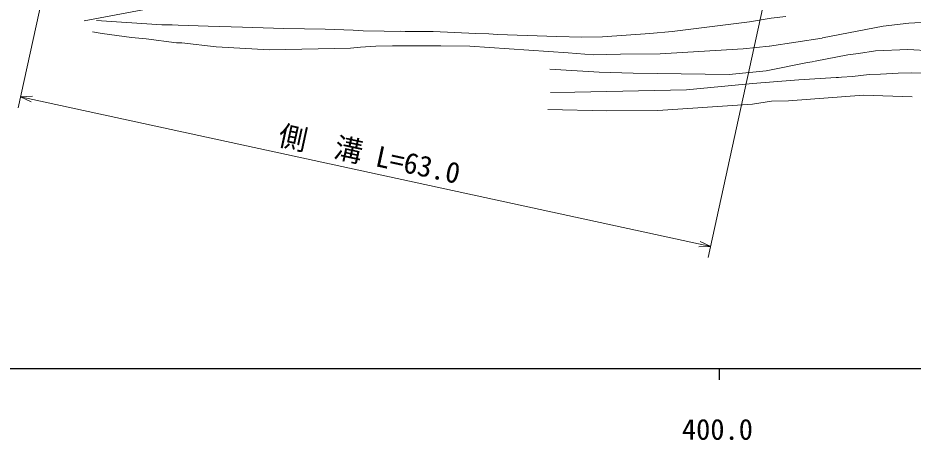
# Model space of a CAD drawing. Units: millimetres, scale not verified. Extents: x 40000 to 680000, y 20000 to 380000.
# Drawn here: x 406420 to 485025, y 198715 to 235814 of the extents above; entities that cross this region are included whole.
import ezdxf
from ezdxf.enums import TextEntityAlignment as Align

# ---------------------------------------------------------------- set-up
doc = ezdxf.new("R2010")
doc.units = ezdxf.units.MM
doc.header["$LTSCALE"] = 1000
for name, color, linetype, lineweight in [('M-BGD', 7, 'Continuous', 13), ('M-STR-HTXT', 7, 'Continuous', 13), ('M-TTL-BAND', 7, 'Continuous', 25)]:
    doc.layers.add(name, color=color, linetype=linetype, lineweight=lineweight)
doc.styles.add('ＭＳ ゴシック', font='')
doc.styles.get('ＭＳ ゴシック').set_extended_font_data('MS Gothic')

msp = doc.modelspace()

# ---------------------------------------------------------------- linework, layer by layer
at = {"layer": 'M-BGD'}
for p, q in [((412251, 235562), (417400, 236526)), ((472563, 235783), (473844, 235928)), ((413309, 235581), (419072, 235202)), ((419072, 235202), (419963, 235215)), ((419963, 235215), (420497, 235164)), ((420497, 235164), (423121, 235099)), ((426155, 234989), (423121, 235099)), ((463871, 234627), (470672, 235456)), ((470672, 235456), (472563, 235783)), ((477070, 234054), (482388, 235085)), ((482388, 235085), (484653, 235356)), ((486825, 235472), (484653, 235356)), ((413826, 234433), (412963, 234602)), ((413826, 234433), (416387, 234104)), ((426155, 234989), (429774, 234874)), ((429774, 234874), (433389, 234824)), ((433389, 234824), (435850, 234726)), ((435850, 234726), (436739, 234687)), ((440436, 234621), (436739, 234687)), ((440044, 234642), (440436, 234621)), ((440436, 234621), (442894, 234632)), ((442894, 234632), (446635, 234441)), ((446635, 234441), (447779, 234417)), ((447779, 234417), (448522, 234358)), ((448522, 234358), (453744, 234194)), ((457738, 234161), (461912, 234449)), ((461912, 234449), (463871, 234627)), ((416387, 234104), (417669, 233972)), ((420352, 233634), (417669, 233972)), ((420352, 233634), (420815, 233621)), ((423835, 233284), (420815, 233621)), ((453744, 234194), (455940, 234116)), ((455940, 234116), (457738, 234161)), ((472430, 233332), (477031, 234035)), ((423835, 233284), (428503, 233015)), ((428503, 233015), (435626, 233152)), ((435626, 233152), (436513, 233252)), ((436513, 233252), (437853, 233322)), ((439317, 233371), (437853, 233322)), ((439317, 233371), (442212, 233371)), ((442212, 233371), (443568, 233352)), ((446099, 233338), (443568, 233352)), ((454732, 232741), (446099, 233338)), ((454732, 232741), (456943, 232581)), ((470105, 233082), (462818, 232660)), ((470105, 233082), (472386, 233320)), ((479289, 232579), (480227, 232683)), ((480227, 232683), (481735, 232908)), ((481735, 232908), (484553, 233046)), ((486642, 232915), (484553, 233046)), ((456943, 232581), (459346, 232623)), ((459346, 232623), (462818, 232660)), ((472109, 231159), (475741, 231901)), ((475741, 231901), (476367, 231985)), ((476435, 232009), (479289, 232579)), ((453116, 231316), (457461, 231059)), ((468880, 230832), (472109, 231159)), ((457461, 231059), (460443, 230964)), ((460443, 230964), (468880, 230832)), ((474996, 230358), (470915, 230049)), ((478276, 230571), (474996, 230358)), ((478276, 230571), (478733, 230604)), ((478276, 230571), (478488, 230575)), ((479705, 230665), (478733, 230604)), ((481162, 230832), (479705, 230665)), ((481162, 230832), (482175, 230867)), ((482175, 230867), (483721, 230948)), ((484870, 230973), (483721, 230948)), ((486300, 230964), (484870, 230973)), ((470915, 230049), (465123, 229483)), ((453183, 229260), (455309, 229284)), ((455309, 229284), (465123, 229483)), ((474071, 228532), (480663, 229032)), ((480663, 229032), (484948, 228886)), ((462624, 227668), (470925, 228228)), ((470925, 228228), (472587, 228497)), ((472587, 228497), (474071, 228532)), ((452947, 227770), (458131, 227653)), ((458131, 227653), (462624, 227668))]:
    msp.add_line(p, q, dxfattribs=at)
at = {"layer": 'M-STR-HTXT'}
for p, q in [((406449, 227913), (414519, 265044)), ((475731, 254736), (467041, 214746)), ((406662, 228890), (407692, 228922)), ((467253, 215723), (406662, 228890)), ((406662, 228890), (407586, 228434)), ((467253, 215723), (466329, 216179)), ((467253, 215723), (466223, 215691))]:
    msp.add_line(p, q, dxfattribs=at)
at = {"layer": 'M-TTL-BAND'}
for p, q in [((40000, 205000), (579000, 205000)), ((468000, 205000), (468000, 204000))]:
    msp.add_line(p, q, dxfattribs=at)

# ---------------------------------------------------------------- texts
at = {"layer": 'M-STR-HTXT', "style": 'ＭＳ ゴシック'}
msp.add_text('側\u3000溝 L=63.0', height=1833, rotation=347.739, dxfattribs=at).set_placement((436979, 222404), align=Align.BOTTOM_CENTER)
at = {"layer": 'M-TTL-BAND', "style": 'ＭＳ ゴシック'}
msp.add_text('400.0', height=1833, dxfattribs=at).set_placement((467844, 198195), align=Align.BOTTOM_CENTER)

doc.saveas('drawing.dxf')
